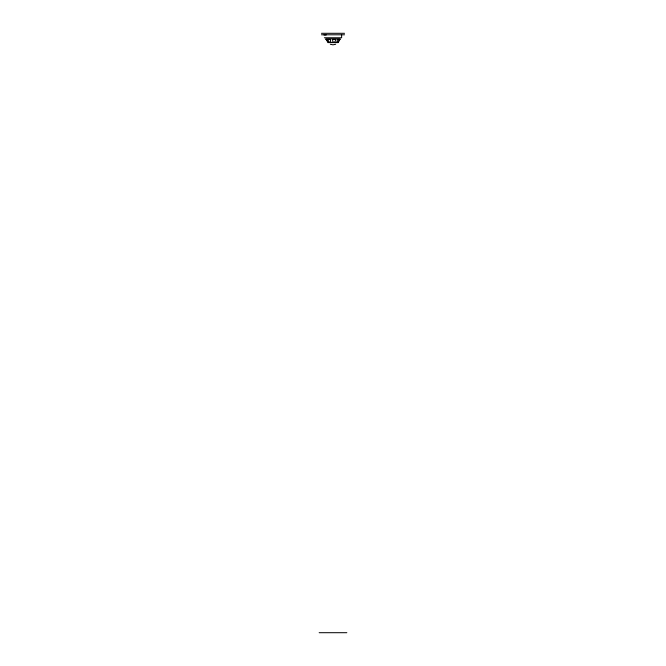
<?xml version="1.0" encoding="UTF-8"?>
<svg xmlns="http://www.w3.org/2000/svg" width="666" height="666" viewBox="0 0 666 666"><rect width="100%" height="100%" fill="white"/><g stroke="black" fill="none" stroke-linecap="round" stroke-linejoin="round"><path stroke-width="1" d="M338.087 42L339.494 39.469M339.918 39.469L338.486 42L336.771 42L337.62 39.469L340.018 39.469M335.681 44.256L333 44.83L330.319 44.256M321.47 33.3L344.53 33.3M321.47 34.79L344.53 34.79M323.984 34.982L326.173 34.982M324.375 37.762L341.625 37.762L341.625 34.79M325.707 38.878L340.293 38.878M325.974 39.469L326.523 39.469L327.822 42L326.09 39.469M327.855 42.599L338.145 42.599M319.164 632.7L346.836 632.7M335.714 39.469L335.023 42L332.817 42L332.575 39.469L335.714 39.469M330.319 39.469L327.78 39.469L328.962 42L330.761 42L330.319 39.469"/></g></svg>
